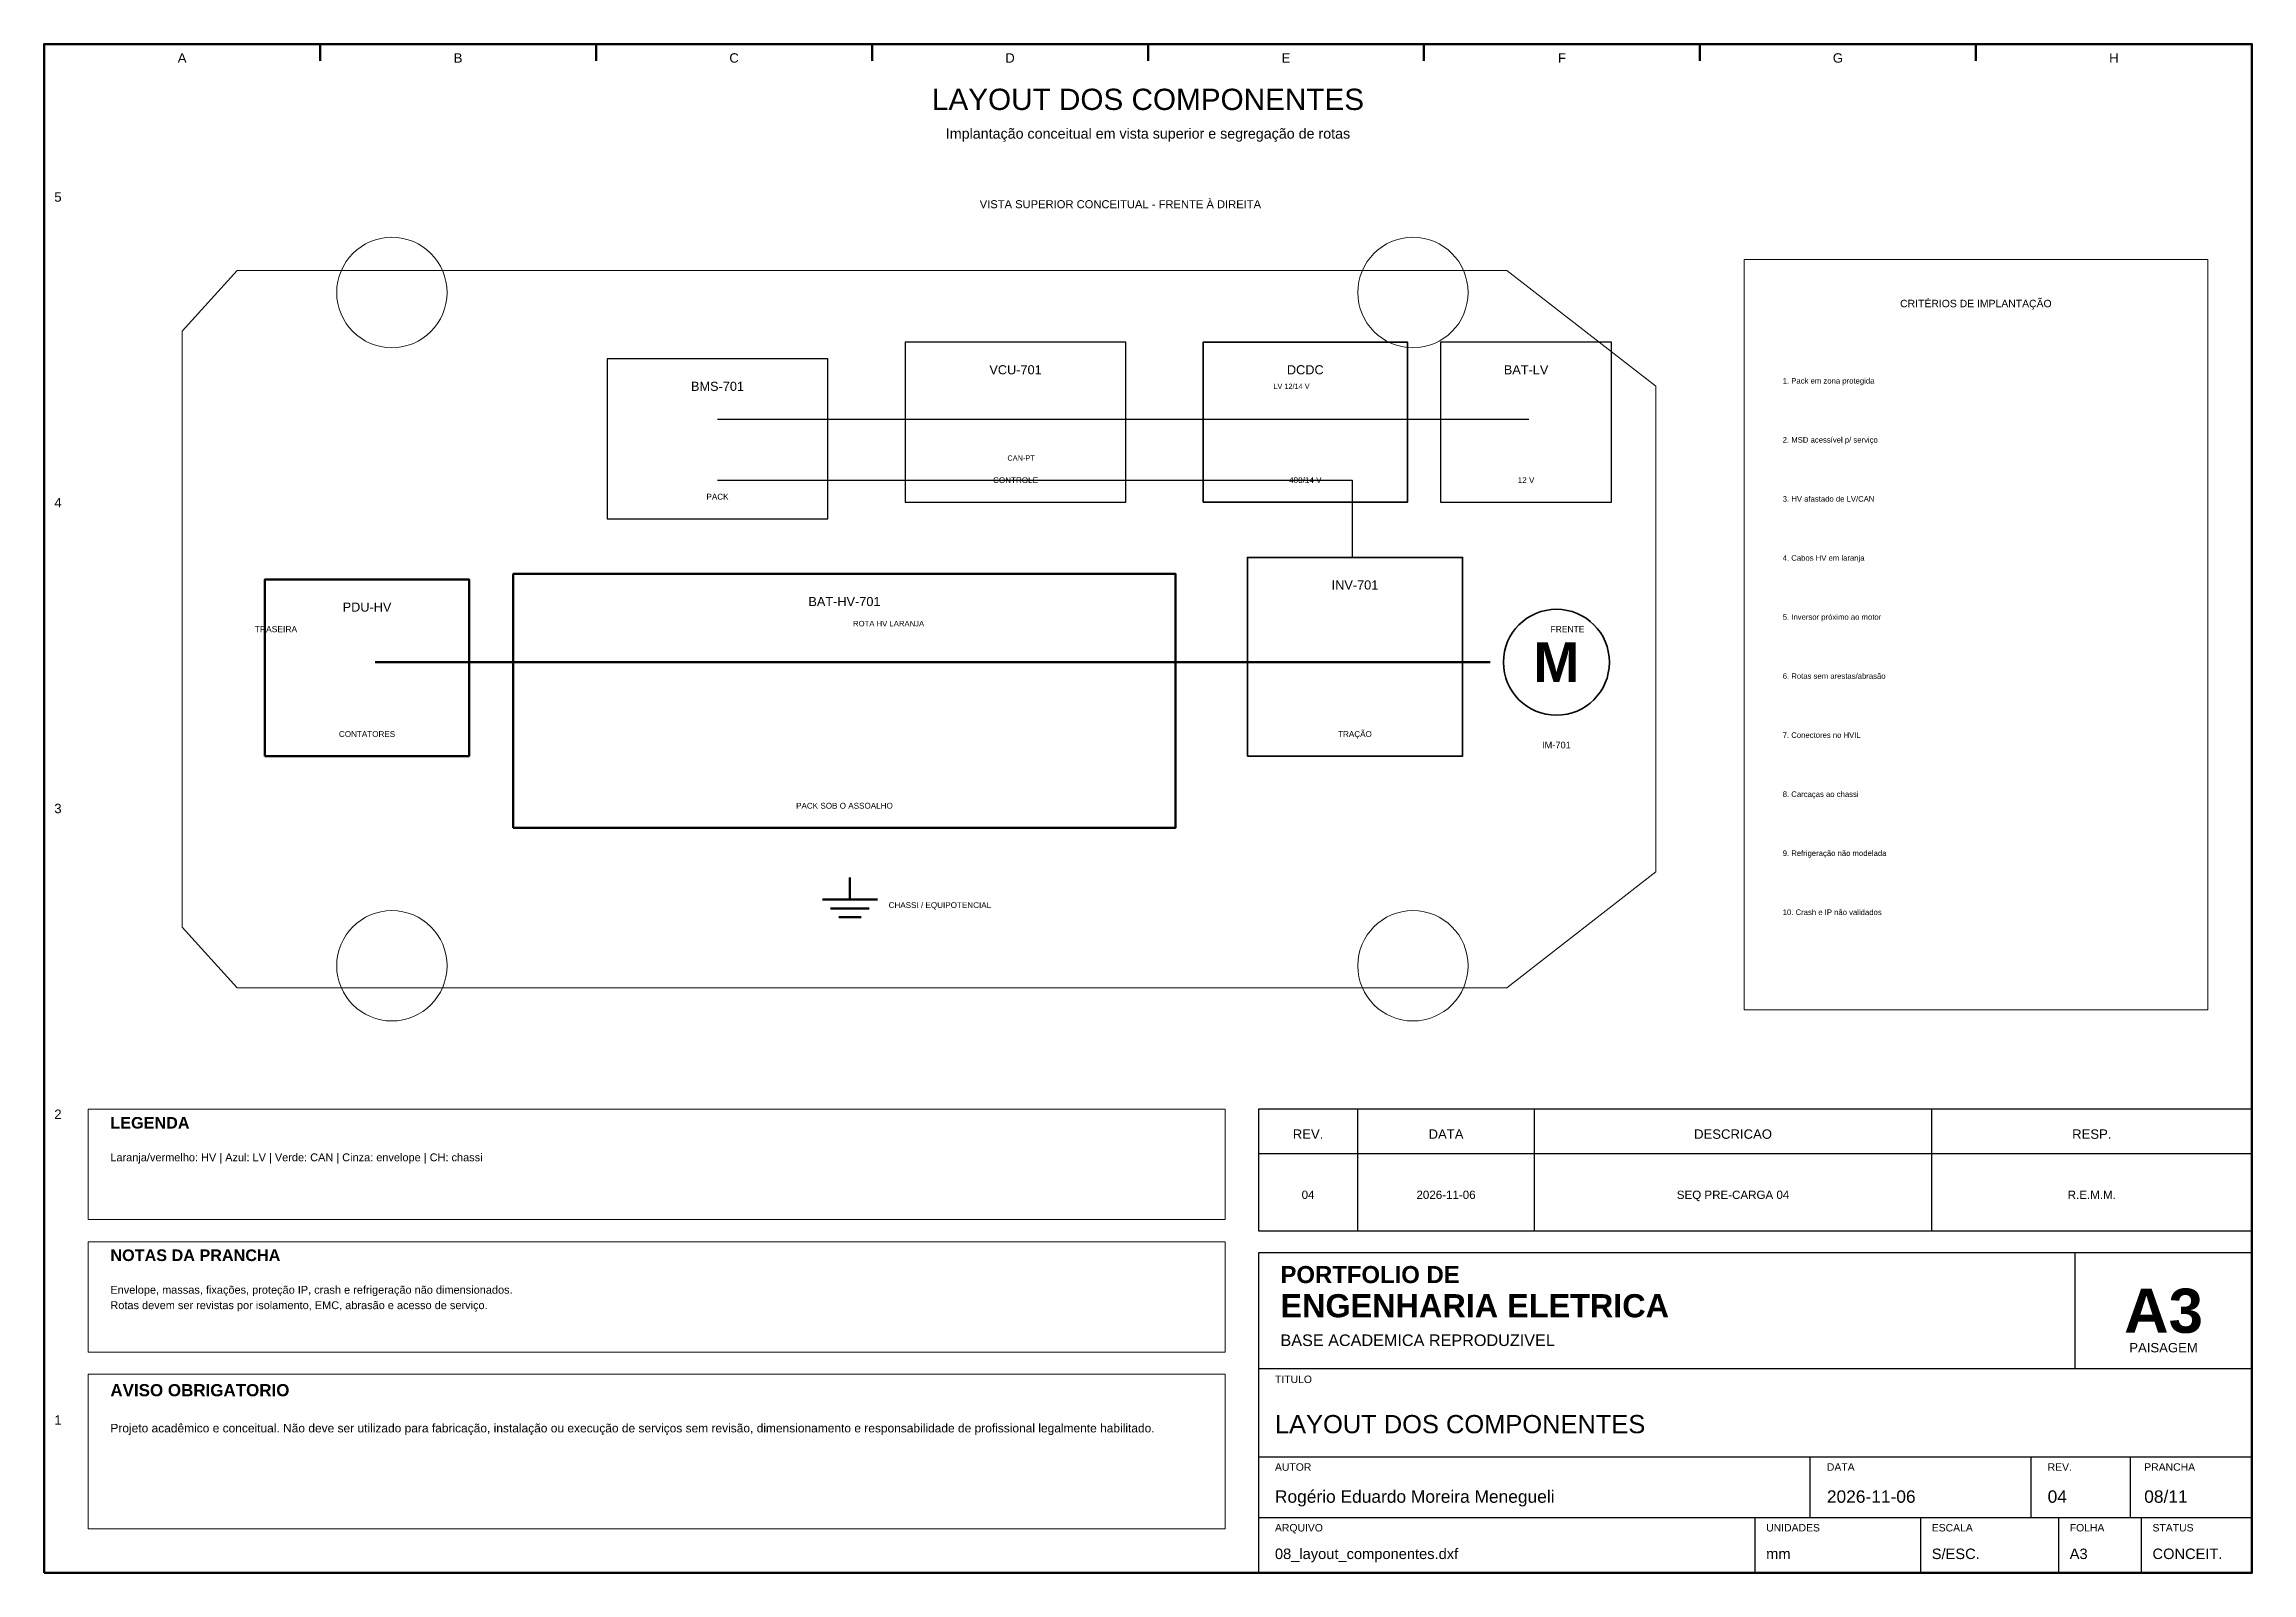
# Model space of a CAD drawing. Header units: millimetres. Extents: x 10 to 410, y 10 to 287.
import ezdxf
from ezdxf.enums import TextEntityAlignment as Align

# ---------------------------------------------------------------- set-up
doc = ezdxf.new("R2010")
doc.units = ezdxf.units.MM
for name, color, linetype, lineweight in [('00_MOLDURA', 7, 'CONTINUOUS', 50), ('01_CARIMBO', 7, 'CONTINUOUS', 25), ('02_TEXTO', 7, 'CONTINUOUS', 18), ('04_EQUIPAMENTOS', 32, 'CONTINUOUS', 35), ('05_POTENCIA', 12, 'CONTINUOUS', 50), ('06_COMANDO', 94, 'CONTINUOUS', 25), ('07_INSTRUMENTACAO', 202, 'CONTINUOUS', 25), ('11_ARQUITETURA', 253, 'CONTINUOUS', 18), ('12_LEGENDA', 7, 'CONTINUOUS', 18), ('13_NOTAS', 7, 'CONTINUOUS', 18)]:
    doc.layers.add(name, color=color, linetype=linetype, lineweight=lineweight)
doc.styles.add('PORTFOLIO_TEXTO', font='arial.ttf')
doc.styles.add('PORTFOLIO_TITULO', font='arialbd.ttf', dxfattribs={"width": 0.92})

# ---------------------------------------------------------------- blocks, each defined once
blk = doc.blocks.new('CARIMBO_A3')
at = {"layer": '01_CARIMBO'}
for p, q in [((148, 37), (148, 58)), ((0, 37), (180, 37)), ((0, 21), (180, 21)), ((100, 10), (100, 21)), ((140, 10), (140, 21)), ((158, 10), (158, 21)), ((0, 10), (180, 10)), ((90, 0), (90, 10)), ((120, 0), (120, 10)), ((145, 0), (145, 10)), ((160, 0), (160, 10))]:
    blk.add_line(p, q, dxfattribs=at)
blk.add_lwpolyline([(0, 0), (180, 0), (180, 58), (0, 58)], close=True, dxfattribs=at)
at = {"layer": '01_CARIMBO', "style": 'PORTFOLIO_TEXTO'}
for s, p in [('TITULO', (3, 34.4)), ('AUTOR', (3, 18.5)), ('DATA', (103, 18.5)), ('REV.', (143, 18.5)), ('PRANCHA', (160.5, 18.5)), ('ARQUIVO', (3, 7.5)), ('UNIDADES', (92, 7.5)), ('ESCALA', (122, 7.5)), ('FOLHA', (147, 7.5)), ('STATUS', (162, 7.5))]:
    blk.add_text(s, height=1.35, dxfattribs=at).set_placement(p)
at = {"layer": '02_TEXTO'}
for s, height, style, p in [('PORTFOLIO DE', 3.1, 'PORTFOLIO_TITULO', (4, 52.5)), ('ENGENHARIA ELETRICA', 4.2, 'PORTFOLIO_TITULO', (4, 46.3)), ('BASE ACADEMICA REPRODUZIVEL', 2.1, 'PORTFOLIO_TEXTO', (4, 41.1))]:
    blk.add_text(s, height=height, dxfattribs=dict(at, style=style)).set_placement(p)
for s, height, style, p in [('A3', 8, 'PORTFOLIO_TITULO', (164, 47.5)), ('PAISAGEM', 1.7, 'PORTFOLIO_TEXTO', (164, 40.8))]:
    blk.add_text(s, height=height, dxfattribs=dict(at, style=style)).set_placement(p, align=Align.MIDDLE_CENTER)
at = {"layer": '02_TEXTO', "style": 'PORTFOLIO_TEXTO'}
for tag, p, height in [('TITULO', (3, 25.3), 3.3), ('AUTOR', (3, 12.7), 2.25), ('DATA', (103, 12.7), 2.25), ('REVISAO', (143, 12.7), 2.25), ('PRANCHA', (160.5, 12.7), 2.25), ('ARQUIVO', (3, 2.5), 1.9), ('UNIDADES', (92, 2.5), 1.9), ('ESCALA', (122, 2.5), 1.9), ('FOLHA', (147, 2.5), 1.9), ('STATUS', (162, 2.5), 1.9)]:
    blk.add_attdef(tag, p, '', height=height, dxfattribs=at)
blk = doc.blocks.new('SIM_MOTOR')
at = {"layer": '04_EQUIPAMENTOS'}
blk.add_circle((0, 0), 4, dxfattribs=at)
at = {"layer": '04_EQUIPAMENTOS', "style": 'PORTFOLIO_TITULO'}
blk.add_text('M', height=3, dxfattribs=at).set_placement((0, 0), align=Align.MIDDLE_CENTER)
blk = doc.blocks.new('P07_CHASSI')
at = {"layer": '05_POTENCIA'}
for p, q in [((0, 4), (0, 0)), ((-5, 0), (5, 0)), ((-3.5, -1.6), (3.5, -1.6)), ((-2, -3.2), (2, -3.2))]:
    blk.add_line(p, q, dxfattribs=at)

msp = doc.modelspace()

# ---------------------------------------------------------------- linework, layer by layer
at = {"layer": '00_MOLDURA'}
for p, q in [((60, 287), (60, 284)), ((110, 287), (110, 284)), ((160, 287), (160, 284)), ((210, 287), (210, 284)), ((260, 287), (260, 284)), ((310, 287), (310, 284)), ((360, 287), (360, 284))]:
    msp.add_line(p, q, dxfattribs=at)
msp.add_lwpolyline([(10, 10), (410, 10), (410, 287), (10, 287)], close=True, dxfattribs=at)
at = {"layer": '01_CARIMBO'}
for p, q in [((248, 72), (248, 94)), ((280, 72), (280, 94)), ((352, 72), (352, 94)), ((230, 86), (410, 86))]:
    msp.add_line(p, q, dxfattribs=at)
msp.add_lwpolyline([(230, 72), (410, 72), (410, 94), (230, 94)], close=True, dxfattribs=at)
at = {"layer": '04_EQUIPAMENTOS'}
for points in [[(220, 204), (257, 204), (257, 233), (220, 233)], [(228, 158), (267, 158), (267, 194), (228, 194)]]:
    msp.add_lwpolyline(points, close=True, dxfattribs=at)
at = {"layer": '05_POTENCIA'}
for p, q in [((70, 175), (95, 175)), ((95, 175), (215, 175)), ((215, 175), (228, 175)), ((228, 175), (272, 175))]:
    msp.add_line(p, q, dxfattribs=at)
for points in [[(50, 158), (87, 158), (87, 190), (50, 190)], [(95, 145), (215, 145), (215, 191), (95, 191)]]:
    msp.add_lwpolyline(points, close=True, dxfattribs=at)
at = {"layer": '06_COMANDO'}
for p, q in [((186, 219), (132, 219)), ((238, 219), (186, 219)), ((279, 219), (238, 219))]:
    msp.add_line(p, q, dxfattribs=at)
for points in [[(166, 204), (206, 204), (206, 233), (166, 233)], [(263, 204), (294, 204), (294, 233), (263, 233)], [(112, 201), (152, 201), (152, 230), (112, 230)]]:
    msp.add_lwpolyline(points, close=True, dxfattribs=at)
at = {"layer": '07_INSTRUMENTACAO'}
for p, q in [((132, 208), (186, 208)), ((186, 208), (247, 208)), ((247, 208), (247, 194))]:
    msp.add_line(p, q, dxfattribs=at)
at = {"layer": '11_ARQUITETURA'}
msp.add_lwpolyline([(35, 127), (45, 116), (275, 116), (302, 137), (302, 225), (275, 246), (45, 246), (35, 235)], close=True, dxfattribs=at)
for centre in [(73, 242), (258, 242), (73, 120), (258, 120)]:
    msp.add_circle(centre, 10, dxfattribs=at)
at = {"layer": '12_LEGENDA'}
for points in [[(318, 112), (402, 112), (402, 248), (318, 248)], [(18, 74), (224, 74), (224, 94), (18, 94)]]:
    msp.add_lwpolyline(points, close=True, dxfattribs=at)
at = {"layer": '13_NOTAS'}
for points in [[(18, 50), (224, 50), (224, 70), (18, 70)], [(18, 18), (224, 18), (224, 46), (18, 46)]]:
    msp.add_lwpolyline(points, close=True, dxfattribs=at)

# ---------------------------------------------------------------- block references
at = {"layer": '01_CARIMBO'}
msp.add_blockref('CARIMBO_A3', (230, 10), dxfattribs=at).add_auto_attribs({'TITULO': 'LAYOUT DOS COMPONENTES', 'AUTOR': 'Rogério Eduardo Moreira Menegueli', 'DATA': '2026-11-06', 'REVISAO': '04', 'PRANCHA': '08/11', 'ARQUIVO': '08_layout_componentes.dxf', 'UNIDADES': 'mm', 'ESCALA': 'S/ESC.', 'FOLHA': 'A3', 'STATUS': 'CONCEIT.'})
at = {"layer": '04_EQUIPAMENTOS', "xscale": 2.4, "yscale": 2.4}
msp.add_blockref('SIM_MOTOR', (284, 175), dxfattribs=at)
at = {"layer": '05_POTENCIA'}
msp.add_blockref('P07_CHASSI', (156, 132), dxfattribs=at)

# ---------------------------------------------------------------- texts
at = {"layer": '00_MOLDURA', "style": 'PORTFOLIO_TEXTO'}
for s, p in [('A', (35, 284.5)), ('B', (85, 284.5)), ('C', (135, 284.5)), ('D', (185, 284.5)), ('E', (235, 284.5)), ('F', (285, 284.5)), ('G', (335, 284.5)), ('H', (385, 284.5)), ('5', (12.5, 259.3)), ('4', (12.5, 203.9)), ('3', (12.5, 148.5)), ('2', (12.5, 93.1)), ('1', (12.5, 37.7))]:
    msp.add_text(s, height=1.7, dxfattribs=at).set_placement(p, align=Align.MIDDLE_CENTER)
at = {"layer": '01_CARIMBO', "style": 'PORTFOLIO_TEXTO'}
for s, p in [('REV.', (239, 89.5)), ('DATA', (264, 89.5)), ('DESCRICAO', (316, 89.5)), ('RESP.', (381, 89.5))]:
    msp.add_text(s, height=1.7, dxfattribs=at).set_placement(p, align=Align.MIDDLE_CENTER)
at = {"layer": '02_TEXTO', "style": 'PORTFOLIO_TEXTO'}
for s, height, p in [('LAYOUT DOS COMPONENTES', 3.85, (210, 277)), ('Implantação conceitual em vista superior e segregação de rotas', 1.85, (210, 270.8)), ('CONTROLE', 1.05, (186, 208)), ('400/14 V', 1.05, (238.5, 208)), ('12 V', 1.05, (278.5, 208)), ('PACK', 1.05, (132, 205)), ('CONTATORES', 1.05, (68.5, 162)), ('TRAÇÃO', 1.05, (247.5, 162)), ('PACK SOB O ASSOALHO', 1.05, (155, 149)), ('04', 1.5, (239, 78.5)), ('2026-11-06', 1.5, (264, 78.5)), ('SEQ PRE-CARGA 04', 1.5, (316, 78.5)), ('R.E.M.M.', 1.5, (381, 78.5))]:
    msp.add_text(s, height=height, dxfattribs=at).set_placement(p, align=Align.MIDDLE_CENTER)
for s, p in [('1. Pack em zona protegida', (325, 226)), ('2. MSD acessível p/ serviço', (325, 215.3)), ('3. HV afastado de LV/CAN', (325, 204.6)), ('4. Cabos HV em laranja', (325, 193.9)), ('5. Inversor próximo ao motor', (325, 183.2)), ('6. Rotas sem arestas/abrasão', (325, 172.5)), ('7. Conectores no HVIL', (325, 161.8)), ('8. Carcaças ao chassi', (325, 151.1)), ('9. Refrigeração não modelada', (325, 140.4)), ('10. Crash e IP não validados', (325, 129.7))]:
    msp.add_text(s, height=1, dxfattribs=at).set_placement(p, align=Align.MIDDLE_LEFT)
at = {"layer": '04_EQUIPAMENTOS', "style": 'PORTFOLIO_TEXTO'}
for s, height, p in [('DCDC', 1.65, (238.5, 228)), ('INV-701', 1.65, (247.5, 189)), ('IM-701', 1.2, (284, 160))]:
    msp.add_text(s, height=height, dxfattribs=at).set_placement(p, align=Align.MIDDLE_CENTER)
at = {"layer": '05_POTENCIA', "style": 'PORTFOLIO_TEXTO'}
for s, height, p in [('PDU-HV', 1.65, (68.5, 185)), ('BAT-HV-701', 1.65, (155, 186)), ('ROTA HV LARANJA', 1, (163, 182))]:
    msp.add_text(s, height=height, dxfattribs=at).set_placement(p, align=Align.MIDDLE_CENTER)
msp.add_text('CHASSI / EQUIPOTENCIAL', height=1.05, dxfattribs=at).set_placement((163, 131), align=Align.MIDDLE_LEFT)
at = {"layer": '06_COMANDO', "style": 'PORTFOLIO_TEXTO'}
for s, height, p in [('VCU-701', 1.65, (186, 228)), ('BAT-LV', 1.65, (278.5, 228)), ('BMS-701', 1.65, (132, 225)), ('LV 12/14 V', 0.95, (236, 225))]:
    msp.add_text(s, height=height, dxfattribs=at).set_placement(p, align=Align.MIDDLE_CENTER)
at = {"layer": '07_INSTRUMENTACAO', "style": 'PORTFOLIO_TEXTO'}
msp.add_text('CAN-PT', height=0.95, dxfattribs=at).set_placement((187, 212), align=Align.MIDDLE_CENTER)
at = {"layer": '11_ARQUITETURA', "style": 'PORTFOLIO_TEXTO'}
for s, height, p in [('VISTA SUPERIOR CONCEITUAL - FRENTE À DIREITA', 1.45, (205, 258)), ('TRASEIRA', 1.1, (52, 181)), ('FRENTE', 1.1, (286, 181))]:
    msp.add_text(s, height=height, dxfattribs=at).set_placement(p, align=Align.MIDDLE_CENTER)
at = {"layer": '12_LEGENDA', "style": 'PORTFOLIO_TEXTO'}
msp.add_text('CRITÉRIOS DE IMPLANTAÇÃO', height=1.35, dxfattribs=at).set_placement((360, 240), align=Align.MIDDLE_CENTER)
at = {"layer": '12_LEGENDA', "style": 'PORTFOLIO_TITULO'}
msp.add_text('LEGENDA', height=2.1, dxfattribs=at).set_placement((22, 90.5))
at = {"layer": '12_LEGENDA', "insert": (22, 86), "char_height": 1.42, "width": 198, "attachment_point": 1, "line_spacing_factor": 1.18, "style": 'PORTFOLIO_TEXTO'}
msp.add_mtext('Laranja/vermelho: HV | Azul: LV | Verde: CAN | Cinza: envelope | CH: chassi', dxfattribs=at)
at = {"layer": '13_NOTAS', "style": 'PORTFOLIO_TITULO'}
for s, height, p in [('NOTAS DA PRANCHA', 2.1, (22, 66.5)), ('AVISO OBRIGATORIO', 2.2, (22, 42))]:
    msp.add_text(s, height=height, dxfattribs=at).set_placement(p)
at = {"layer": '13_NOTAS', "width": 198, "attachment_point": 1, "line_spacing_factor": 1.18, "style": 'PORTFOLIO_TEXTO'}
for s, insert, char_height in [('Envelope, massas, fixações, proteção IP, crash e refrigeração não dimensionados.\\PRotas devem ser revistas por isolamento, EMC, abrasão e acesso de serviço.', (22, 62), 1.42), ('Projeto acadêmico e conceitual. Não deve ser utilizado para fabricação, instalação ou execução de serviços sem revisão, dimensionamento e responsabilidade de profissional legalmente habilitado.', (22, 37), 1.55)]:
    msp.add_mtext(s, dxfattribs=dict(at, insert=insert, char_height=char_height))

doc.saveas('drawing.dxf')
